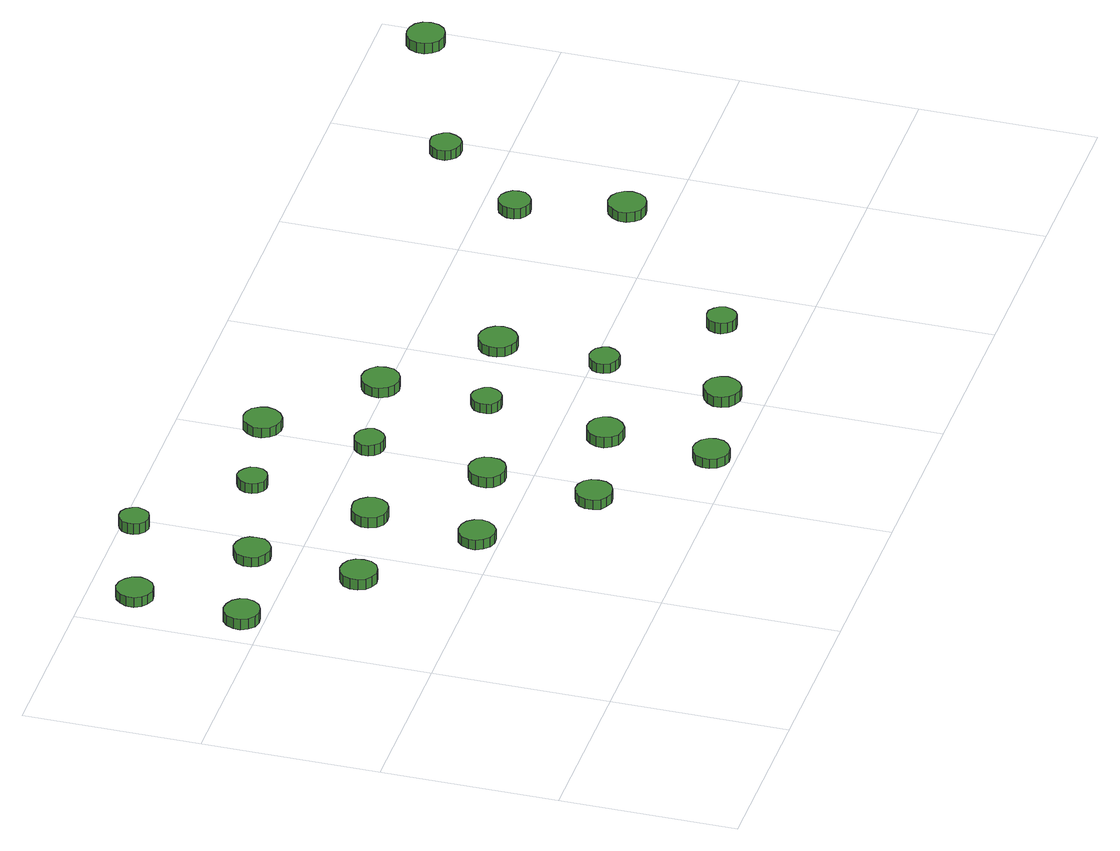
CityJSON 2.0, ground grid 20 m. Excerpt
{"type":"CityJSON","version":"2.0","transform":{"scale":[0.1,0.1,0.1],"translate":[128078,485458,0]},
"CityObjects":{
"tree1":{"type":"SolitaryVegetationObject","attributes":{"function":"something"},"geometry":[{"type":"MultiSurface","lod":"1","boundaries":[[[0,1,2,3,4,5,6,7,8,9,10,11,12,13,14]],[[15,16,17,18,19,20,21,22,23,24,25,26,27,28,29]],[[0,29,28,1]],[[1,28,27,2]],[[2,27,26,3]],[[3,26,25,4]],[[4,25,24,5]],[[5,24,23,6]],[[6,23,22,7]],[[7,22,21,8]],[[8,21,20,9]],[[9,20,19,10]],[[10,19,18,11]],[[11,18,17,12]],[[12,17,16,13]],[[13,16,15,14]],[[14,15,29,0]]]}]},
"tree2":{"type":"SolitaryVegetationObject","attributes":{"function":"something"},"geometry":[{"type":"MultiSurface","lod":"1","boundaries":[[[30,31,32,33,34,35,36,37,38,39,40,41,42,43,44]],[[45,46,47,48,49,50,51,52,53,54,55,56,57,58,59]],[[30,59,58,31]],[[31,58,57,32]],[[32,57,56,33]],[[33,56,55,34]],[[34,55,54,35]],[[35,54,53,36]],[[36,53,52,37]],[[37,52,51,38]],[[38,51,50,39]],[[39,50,49,40]],[[40,49,48,41]],[[41,48,47,42]],[[42,47,46,43]],[[43,46,45,44]],[[44,45,59,30]]]}]},
"tree3":{"type":"SolitaryVegetationObject","attributes":{"function":"something"},"geometry":[{"type":"MultiSurface","lod":"1","boundaries":[[[60,61,62,63,64,65,66,67,68,69,70,71,72,73,74]],[[75,76,77,78,79,80,81,82,83,84,85,86,87,88,89]],[[60,89,88,61]],[[61,88,87,62]],[[62,87,86,63]],[[63,86,85,64]],[[64,85,84,65]],[[65,84,83,66]],[[66,83,82,67]],[[67,82,81,68]],[[68,81,80,69]],[[69,80,79,70]],[[70,79,78,71]],[[71,78,77,72]],[[72,77,76,73]],[[73,76,75,74]],[[74,75,89,60]]]}]},
"tree4":{"type":"SolitaryVegetationObject","attributes":{"function":"something"},"geometry":[{"type":"MultiSurface","lod":"1","boundaries":[[[90,91,92,93,94,95,96,97,98,99,100,101,102,103,104]],[[105,106,107,108,109,110,111,112,113,114,115,116,117,118,119]],[[90,119,118,91]],[[91,118,117,92]],[[92,117,116,93]],[[93,116,115,94]],[[94,115,114,95]],[[95,114,113,96]],[[96,113,112,97]],[[97,112,111,98]],[[98,111,110,99]],[[99,110,109,100]],[[100,109,108,101]],[[101,108,107,102]],[[102,107,106,103]],[[103,106,105,104]],[[104,105,119,90]]]}]},
"tree5":{"type":"SolitaryVegetationObject","attributes":{"function":"something"},"geometry":[{"type":"MultiSurface","lod":"1","boundaries":[[[120,121,122,123,124,125,126,127,128,129,130,131,132,133,134]],[[135,136,137,138,139,140,141,142,143,144,145,146,147,148,149]],[[120,149,148,121]],[[121,148,147,122]],[[122,147,146,123]],[[123,146,145,124]],[[124,145,144,125]],[[125,144,143,126]],[[126,143,142,127]],[[127,142,141,128]],[[128,141,140,129]],[[129,140,139,130]],[[130,139,138,131]],[[131,138,137,132]],[[132,137,136,133]],[[133,136,135,134]],[[134,135,149,120]]]}]},
"tree6":{"type":"SolitaryVegetationObject","attributes":{"function":"something"},"geometry":[{"type":"MultiSurface","lod":"1","boundaries":[[[150,151,152,153,154,155,156,157,158,159,160,161,162,163,164]],[[165,166,167,168,169,170,171,172,173,174,175,176,177,178,179]],[[150,179,178,151]],[[151,178,177,152]],[[152,177,176,153]],[[153,176,175,154]],[[154,175,174,155]],[[155,174,173,156]],[[156,173,172,157]],[[157,172,171,158]],[[158,171,170,159]],[[159,170,169,160]],[[160,169,168,161]],[[161,168,167,162]],[[162,167,166,163]],[[163,166,165,164]],[[164,165,179,150]]]}]},
"tree7":{"type":"SolitaryVegetationObject","attributes":{"function":"something"},"geometry":[{"type":"MultiSurface","lod":"1","boundaries":[[[180,181,182,183,184,185,186,187,188,189,190,191,192,193,194]],[[195,196,197,198,199,200,201,202,203,204,205,206,207,208,209]],[[180,209,208,181]],[[181,208,207,182]],[[182,207,206,183]],[[183,206,205,184]],[[184,205,204,185]],[[185,204,203,186]],[[186,203,202,187]],[[187,202,201,188]],[[188,201,200,189]],[[189,200,199,190]],[[190,199,198,191]],[[191,198,197,192]],[[192,197,196,193]],[[193,196,195,194]],[[194,195,209,180]]]}]},
"tree8":{"type":"SolitaryVegetationObject","attributes":{"function":"something"},"geometry":[{"type":"MultiSurface","lod":"1","boundaries":[[[210,211,212,213,214,215,216,217,218,219,220,221,222,223,224]],[[225,226,227,228,229,230,231,232,233,234,235,236,237,238,239]],[[210,239,238,211]],[[211,238,237,212]],[[212,237,236,213]],[[213,236,235,214]],[[214,235,234,215]],[[215,234,233,216]],[[216,233,232,217]],[[217,232,231,218]],[[218,231,230,219]],[[219,230,229,220]],[[220,229,228,221]],[[221,228,227,222]],[[222,227,226,223]],[[223,226,225,224]],[[224,225,239,210]]]}]},
"tree9":{"type":"SolitaryVegetationObject","attributes":{"function":"something"},"geometry":[{"type":"MultiSurface","lod":"1","boundaries":[[[240,241,242,243,244,245,246,247,248,249,250,251,252,253,254]],[[255,256,257,258,259,260,261,262,263,264,265,266,267,268,269]],[[240,269,268,241]],[[241,268,267,242]],[[242,267,266,243]],[[243,266,265,244]],[[244,265,264,245]],[[245,264,263,246]],[[246,263,262,247]],[[247,262,261,248]],[[248,261,260,249]],[[249,260,259,250]],[[250,259,258,251]],[[251,258,257,252]],[[252,257,256,253]],[[253,256,255,254]],[[254,255,269,240]]]}]},
"tree10":{"type":"SolitaryVegetationObject","attributes":{"function":"something"},"geometry":[{"type":"MultiSurface","lod":"1","boundaries":[[[270,271,272,273,274,275,276,277,278,279,280,281,282,283,284]],[[285,286,287,288,289,290,291,292,293,294,295,296,297,298,299]],[[270,299,298,271]],[[271,298,297,272]],[[272,297,296,273]],[[273,296,295,274]],[[274,295,294,275]],[[275,294,293,276]],[[276,293,292,277]],[[277,292,291,278]],[[278,291,290,279]],[[279,290,289,280]],[[280,289,288,281]],[[281,288,287,282]],[[282,287,286,283]],[[283,286,285,284]],[[284,285,299,270]]]}]},
"tree11":{"type":"SolitaryVegetationObject","attributes":{"function":"something"},"geometry":[{"type":"MultiSurface","lod":"1","boundaries":[[[300,301,302,303,304,305,306,307,308,309,310,311,312,313,314]],[[315,316,317,318,319,320,321,322,323,324,325,326,327,328,329]],[[300,329,328,301]],[[301,328,327,302]],[[302,327,326,303]],[[303,326,325,304]],[[304,325,324,305]],[[305,324,323,306]],[[306,323,322,307]],[[307,322,321,308]],[[308,321,320,309]],[[309,320,319,310]],[[310,319,318,311]],[[311,318,317,312]],[[312,317,316,313]],[[313,316,315,314]],[[314,315,329,300]]]}]},
"tree12":{"type":"SolitaryVegetationObject","attributes":{"function":"something"},"geometry":[{"type":"MultiSurface","lod":"1","boundaries":[[[330,331,332,333,334,335,336,337,338,339,340,341,342,343,344]],[[345,346,347,348,349,350,351,352,353,354,355,356,357,358,359]],[[330,359,358,331]],[[331,358,357,332]],[[332,357,356,333]],[[333,356,355,334]],[[334,355,354,335]],[[335,354,353,336]],[[336,353,352,337]],[[337,352,351,338]],[[338,351,350,339]],[[339,350,349,340]],[[340,349,348,341]],[[341,348,347,342]],[[342,347,346,343]],[[343,346,345,344]],[[344,345,359,330]]]}]},
"tree13":{"type":"SolitaryVegetationObject","attributes":{"function":"something"},"geometry":[{"type":"MultiSurface","lod":"1","boundaries":[[[360,361,362,363,364,365,366,367,368,369,370,371,372,373,374]],[[375,376,377,378,379,380,381,382,383,384,385,386,387,388,389]],[[360,389,388,361]],[[361,388,387,362]],[[362,387,386,363]],[[363,386,385,364]],[[364,385,384,365]],[[365,384,383,366]],[[366,383,382,367]],[[367,382,381,368]],[[368,381,380,369]],[[369,380,379,370]],[[370,379,378,371]],[[371,378,377,372]],[[372,377,376,373]],[[373,376,375,374]],[[374,375,389,360]]]}]},
"tree14":{"type":"SolitaryVegetationObject","attributes":{"function":"something"},"geometry":[{"type":"MultiSurface","lod":"1","boundaries":[[[390,391,392,393,394,395,396,397,398,399,400,401,402,403,404]],[[405,406,407,408,409,410,411,412,413,414,415,416,417,418,419]],[[390,419,418,391]],[[391,418,417,392]],[[392,417,416,393]],[[393,416,415,394]],[[394,415,414,395]],[[395,414,413,396]],[[396,413,412,397]],[[397,412,411,398]],[[398,411,410,399]],[[399,410,409,400]],[[400,409,408,401]],[[401,408,407,402]],[[402,407,406,403]],[[403,406,405,404]],[[404,405,419,390]]]}]},
"tree15":{"type":"SolitaryVegetationObject","attributes":{"function":"something"},"geometry":[{"type":"MultiSurface","lod":"1","boundaries":[[[420,421,422,423,424,425,426,427,428,429,430,431,432,433,434]],[[435,436,437,438,439,440,441,442,443,444,445,446,447,448,449]],[[420,449,448,421]],[[421,448,447,422]],[[422,447,446,423]],[[423,446,445,424]],[[424,445,444,425]],[[425,444,443,426]],[[426,443,442,427]],[[427,442,441,428]],[[428,441,440,429]],[[429,440,439,430]],[[430,439,438,431]],[[431,438,437,432]],[[432,437,436,433]],[[433,436,435,434]],[[434,435,449,420]]]}]},
"tree16":{"type":"SolitaryVegetationObject","attributes":{"function":"something"},"geometry":[{"type":"MultiSurface","lod":"1","boundaries":[[[450,451,452,453,454,455,456,457,458,459,460,461,462,463,464]],[[465,466,467,468,469,470,471,472,473,474,475,476,477,478,479]],[[450,479,478,451]],[[451,478,477,452]],[[452,477,476,453]],[[453,476,475,454]],[[454,475,474,455]],[[455,474,473,456]],[[456,473,472,457]],[[457,472,471,458]],[[458,471,470,459]],[[459,470,469,460]],[[460,469,468,461]],[[461,468,467,462]],[[462,467,466,463]],[[463,466,465,464]],[[464,465,479,450]]]}]},
"tree17":{"type":"SolitaryVegetationObject","attributes":{"function":"something"},"geometry":[{"type":"MultiSurface","lod":"1","boundaries":[[[480,481,482,483,484,485,486,487,488,489,490,491,492,493,494]],[[495,496,497,498,499,500,501,502,503,504,505,506,507,508,509]],[[480,509,508,481]],[[481,508,507,482]],[[482,507,506,483]],[[483,506,505,484]],[[484,505,504,485]],[[485,504,503,486]],[[486,503,502,487]],[[487,502,501,488]],[[488,501,500,489]],[[489,500,499,490]],[[490,499,498,491]],[[491,498,497,492]],[[492,497,496,493]],[[493,496,495,494]],[[494,495,509,480]]]}]},
"tree18":{"type":"SolitaryVegetationObject","attributes":{"function":"something"},"geometry":[{"type":"MultiSurface","lod":"1","boundaries":[[[510,511,512,513,514,515,516,517,518,519,520,521,522,523,524]],[[525,526,527,528,529,530,531,532,533,534,535,536,537,538,539]],[[510,539,538,511]],[[511,538,537,512]],[[512,537,536,513]],[[513,536,535,514]],[[514,535,534,515]],[[515,534,533,516]],[[516,533,532,517]],[[517,532,531,518]],[[518,531,530,519]],[[519,530,529,520]],[[520,529,528,521]],[[521,528,527,522]],[[522,527,526,523]],[[523,526,525,524]],[[524,525,539,510]]]}]},
"tree19":{"type":"SolitaryVegetationObject","attributes":{"function":"something"},"geometry":[{"type":"MultiSurface","lod":"1","boundaries":[[[540,541,542,543,544,545,546,547,548,549,550,551,552,553,554]],[[555,556,557,558,559,560,561,562,563,564,565,566,567,568,569]],[[540,569,568,541]],[[541,568,567,542]],[[542,567,566,543]],[[543,566,565,544]],[[544,565,564,545]],[[545,564,563,546]],[[546,563,562,547]],[[547,562,561,548]],[[548,561,560,549]],[[549,560,559,550]],[[550,559,558,551]],[[551,558,557,552]],[[552,557,556,553]],[[553,556,555,554]],[[554,555,569,540]]]}]},
"tree20":{"type":"SolitaryVegetationObject","attributes":{"function":"something"},"geometry":[{"type":"MultiSurface","lod":"1","boundaries":[[[570,571,572,573,574,575,576,577,578,579,580,581,582,583,584]],[[585,586,587,588,589,590,591,592,593,594,595,596,597,598,599]],[[570,599,598,571]],[[571,598,597,572]],[[572,597,596,573]],[[573,596,595,574]],[[574,595,594,575]],[[575,594,593,576]],[[576,593,592,577]],[[577,592,591,578]],[[578,591,590,579]],[[579,590,589,580]],[[580,589,588,581]],[[581,588,587,582]],[[582,587,586,583]],[[583,586,585,584]],[[584,585,599,570]]]}]},
"tree21":{"type":"SolitaryVegetationObject","attributes":{"function":"something"},"geometry":[{"type":"MultiSurface","lod":"1","boundaries":[[[600,601,602,603,604,605,606,607,608,609,610,611,612,613,614]],[[615,616,617,618,619,620,621,622,623,624,625,626,627,628,629]],[[600,629,628,601]],[[601,628,627,602]],[[602,627,626,603]],[[603,626,625,604]],[[604,625,624,605]],[[605,624,623,606]],[[606,623,622,607]],[[607,622,621,608]],[[608,621,620,609]],[[609,620,619,610]],[[610,619,618,611]],[[611,618,617,612]],[[612,617,616,613]],[[613,616,615,614]],[[614,615,629,600]]]}]},
"tree22":{"type":"SolitaryVegetationObject","attributes":{"function":"something"},"geometry":[{"type":"MultiSurface","lod":"1","boundaries":[[[630,631,632,633,634,635,636,637,638,639,640,641,642,643,644]],[[645,646,647,648,649,650,651,652,653,654,655,656,657,658,659]],[[630,659,658,631]],[[631,658,657,632]],[[632,657,656,633]],[[633,656,655,634]],[[634,655,654,635]],[[635,654,653,636]],[[636,653,652,637]],[[637,652,651,638]],[[638,651,650,639]],[[639,650,649,640]],[[640,649,648,641]],[[641,648,647,642]],[[642,647,646,643]],[[643,646,645,644]],[[644,645,659,630]]]}]},
"tree23":{"type":"SolitaryVegetationObject","attributes":{"function":"something"},"geometry":[{"type":"MultiSurface","lod":"1","boundaries":[[[660,661,662,663,664,665,666,667,668,669,670,671,672,673,674]],[[675,676,677,678,679,680,681,682,683,684,685,686,687,688,689]],[[660,689,688,661]],[[661,688,687,662]],[[662,687,686,663]],[[663,686,685,664]],[[664,685,684,665]],[[665,684,683,666]],[[666,683,682,667]],[[667,682,681,668]],[[668,681,680,669]],[[669,680,679,670]],[[670,679,678,671]],[[671,678,677,672]],[[672,677,676,673]],[[673,676,675,674]],[[674,675,689,660]]]}]},
"tree24":{"type":"SolitaryVegetationObject","attributes":{"function":"something"},"geometry":[{"type":"MultiSurface","lod":"1","boundaries":[[[690,691,692,693,694,695,696,697,698,699,700,701,702,703,704]],[[705,706,707,708,709,710,711,712,713,714,715,716,717,718,719]],[[690,719,718,691]],[[691,718,717,692]],[[692,717,716,693]],[[693,716,715,694]],[[694,715,714,695]],[[695,714,713,696]],[[696,713,712,697]],[[697,712,711,698]],[[698,711,710,699]],[[699,710,709,700]],[[700,709,708,701]],[[701,708,707,702]],[[702,707,706,703]],[[703,706,705,704]],[[704,705,719,690]]]}]}
},
"vertices":[
[45,419,32],[43,427,32],[38,434,32],[30,438,32],[22,439,32],[14,437,32],[8,431,32],[4,423,32],[4,415,32],[8,407,32],[14,401,32],[22,399,32],[30,400,32],[38,404,32],[43,411,32],[43,411,19],[38,404,19],[30,400,19],[22,399,19],[14,401,19],[8,407,19],[4,415,19],[4,423,19],[8,431,19],[14,437,19],[22,439,19],[30,438,19],[38,434,19],[43,427,19],[45,419,19],
[51,540,34],[49,549,34],[44,555,34],[37,560,34],[28,561,34],[20,558,34],[14,552,34],[10,545,34],[10,536,34],[14,528,34],[20,523,34],[28,520,34],[37,521,34],[44,525,34],[49,532,34],[49,532,22],[44,525,22],[37,521,22],[28,520,22],[20,523,22],[14,528,22],[10,536,22],[10,545,22],[14,552,22],[20,558,22],[28,561,22],[37,560,22],[44,555,22],[49,549,22],[51,540,22],
[156,320,30],[155,329,30],[150,336,30],[142,340,30],[134,341,30],[126,338,30],[119,333,30],[116,325,30],[116,316,30],[119,308,30],[126,303,30],[134,300,30],[142,301,30],[150,305,30],[155,312,30],[155,312,17],[150,305,17],[142,301,17],[134,300,17],[126,303,17],[119,308,17],[116,316,17],[116,325,17],[119,333,17],[126,338,17],[134,341,17],[142,340,17],[150,336,17],[155,329,17],[156,320,17],
[163,442,32],[162,450,32],[157,457,32],[149,461,32],[141,462,32],[133,459,32],[126,454,32],[123,446,32],[123,437,32],[126,430,32],[133,424,32],[141,421,32],[149,422,32],[157,427,32],[162,433,32],[162,433,20],[157,427,20],[149,422,20],[141,421,20],[133,424,20],[126,430,20],[123,437,20],[123,446,20],[126,454,20],[133,459,20],[141,462,20],[149,461,20],[157,457,20],[162,450,20],[163,442,20],
[270,221,27],[268,229,27],[263,236,27],[256,240,27],[247,241,27],[239,239,27],[233,233,27],[229,225,27],[229,217,27],[233,209,27],[239,203,27],[247,200,27],[256,201,27],[263,206,27],[268,213,27],[268,213,15],[263,206,15],[256,201,15],[247,200,15],[239,203,15],[233,209,15],[229,217,15],[229,225,15],[233,233,15],[239,239,15],[247,241,15],[256,240,15],[263,236,15],[268,229,15],[270,221,15],
[181,580,34],[179,586,34],[175,592,34],[169,596,34],[162,596,34],[156,594,34],[150,589,34],[148,583,34],[148,576,34],[150,570,34],[156,565,34],[162,563,34],[169,564,34],[175,567,34],[179,573,34],[179,573,21],[175,567,21],[169,564,21],[162,563,21],[156,565,21],[150,570,21],[148,576,21],[148,583,21],[150,589,21],[156,594,21],[162,596,21],[169,596,21],[175,592,21],[179,586,21],[181,580,21],
[276,342,30],[274,350,30],[269,357,30],[262,362,30],[253,362,30],[245,360,30],[239,354,30],[235,346,30],[235,338,30],[239,330,30],[245,324,30],[253,322,30],[262,323,30],[269,327,30],[274,334,30],[274,334,17],[269,327,17],[262,323,17],[253,322,17],[245,324,17],[239,330,17],[235,338,17],[235,346,17],[239,354,17],[245,360,17],[253,362,17],[262,362,17],[269,357,17],[274,350,17],[276,342,17],
[382,122,25],[381,131,25],[376,138,25],[368,142,25],[360,143,25],[352,140,25],[345,134,25],[342,127,25],[342,118,25],[345,110,25],[352,105,25],[360,102,25],[368,103,25],[376,107,25],[381,114,25],[381,114,13],[376,107,13],[368,103,13],[360,102,13],[352,105,13],[345,110,13],[342,118,13],[342,127,13],[345,134,13],[352,140,13],[360,143,13],[368,142,13],[376,138,13],[381,131,13],[382,122,13],
[294,480,32],[293,487,32],[288,492,32],[282,496,32],[275,497,32],[269,494,32],[264,490,32],[261,483,32],[261,476,32],[264,470,32],[269,465,32],[275,463,32],[282,464,32],[288,467,32],[293,473,32],[293,473,20],[288,467,20],[282,464,20],[275,463,20],[269,465,20],[264,470,20],[261,476,20],[261,483,20],[264,490,20],[269,494,20],[275,497,20],[282,496,20],[288,492,20],[293,487,20],[294,480,20],
[388,244,28],[387,252,28],[382,259,28],[374,263,28],[366,264,28],[358,261,28],[351,256,28],[348,248,28],[348,239,28],[351,232,28],[358,226,28],[366,223,28],[374,224,28],[382,228,28],[387,235,28],[387,235,15],[382,228,15],[374,224,15],[366,223,15],[358,226,15],[351,232,15],[348,239,15],[348,248,15],[351,256,15],[358,261,15],[366,264,15],[374,263,15],[382,259,15],[387,252,15],[388,244,15],
[496,24,24],[494,32,24],[489,39,24],[481,43,24],[473,44,24],[465,41,24],[458,36,24],[455,28,24],[455,20,24],[458,12,24],[465,6,24],[473,3,24],[481,4,24],[489,9,24],[494,15,24],[494,15,12],[489,9,12],[481,4,12],[473,3,12],[465,6,12],[458,12,12],[455,20,12],[455,28,12],[458,36,12],[465,41,12],[473,44,12],[481,43,12],[489,39,12],[494,32,12],[496,24,12],
[407,381,28],[405,388,28],[401,394,28],[395,397,28],[388,398,28],[381,396,28],[376,391,28],[373,385,28],[373,378,28],[376,372,28],[381,367,28],[388,365,28],[395,365,28],[401,369,28],[405,375,28],[405,375,15],[401,369,15],[395,365,15],[388,365,15],[381,367,15],[376,372,15],[373,378,15],[373,385,15],[376,391,15],[381,396,15],[388,398,15],[395,397,15],[401,394,15],[405,388,15],[407,381,15],
[502,144,26],[500,152,26],[495,159,26],[487,163,26],[479,164,26],[471,162,26],[465,156,26],[461,148,26],[461,140,26],[465,132,26],[471,126,26],[479,124,26],[487,124,26],[495,129,26],[500,136,26],[500,136,13],[495,129,13],[487,124,13],[479,124,13],[471,126,13],[465,132,13],[461,140,13],[461,148,13],[465,156,13],[471,162,13],[479,164,13],[487,163,13],[495,159,13],[500,152,13],[502,144,13],
[417,503,27],[415,511,27],[410,519,27],[402,523,27],[394,524,27],[385,521,27],[379,515,27],[375,507,27],[375,498,27],[379,490,27],[385,484,27],[394,481,27],[402,482,27],[410,487,27],[415,494,27],[415,494,15],[410,487,15],[402,482,15],[394,481,15],[385,484,15],[379,490,15],[375,498,15],[375,507,15],[379,515,15],[385,521,15],[394,524,15],[402,523,15],[410,519,15],[415,511,15],[417,503,15],
[520,283,27],[518,290,27],[514,295,27],[508,299,27],[501,300,27],[495,297,27],[489,293,27],[487,286,27],[487,279,27],[489,273,27],[495,268,27],[501,266,27],[508,267,27],[514,270,27],[518,276,27],[518,276,15],[514,270,15],[508,267,15],[501,266,15],[495,268,15],[489,273,15],[487,279,15],[487,286,15],[489,293,15],[495,297,15],[501,300,15],[508,299,15],[514,295,15],[518,290,15],[520,283,15],
[615,45,24],[613,54,24],[608,61,24],[601,65,24],[592,66,24],[584,63,24],[578,57,24],[574,50,24],[574,41,24],[578,33,24],[584,28,24],[592,25,24],[601,26,24],[608,30,24],[613,37,24],[613,37,11],[608,30,11],[601,26,11],[592,25,11],[584,28,11],[578,33,11],[574,41,11],[574,50,11],[578,57,11],[584,63,11],[592,66,11],[601,65,11],[608,61,11],[613,54,11],[615,45,11],
[530,403,25],[529,412,25],[523,419,25],[516,423,25],[507,424,25],[498,421,25],[492,416,25],[488,407,25],[488,399,25],[492,390,25],[498,385,25],[507,382,25],[516,383,25],[523,387,25],[529,394,25],[529,394,13],[523,387,13],[516,383,13],[507,382,13],[498,385,13],[492,390,13],[488,399,13],[488,407,13],[492,416,13],[498,421,13],[507,424,13],[516,423,13],[523,419,13],[529,412,13],[530,403,13],
[632,183,26],[630,190,26],[626,196,26],[620,199,26],[613,200,26],[607,198,26],[601,193,26],[598,187,26],[598,180,26],[601,173,26],[607,169,26],[613,167,26],[620,167,26],[626,171,26],[630,176,26],[630,176,14],[626,171,14],[620,167,14],[613,167,14],[607,169,14],[601,173,14],[598,180,14],[598,187,14],[601,193,14],[607,198,14],[613,200,14],[620,199,14],[626,196,14],[630,190,14],[632,183,14],
[644,304,23],[642,313,23],[637,320,23],[629,325,23],[620,326,23],[612,323,23],[605,317,23],[602,309,23],[602,300,23],[605,292,23],[612,286,23],[620,283,23],[629,284,23],[637,289,23],[642,296,23],[642,296,11],[637,289,11],[629,284,11],[620,283,11],[612,286,11],[605,292,11],[602,300,11],[602,309,11],[605,317,11],[612,323,11],[620,326,11],[629,325,11],[637,320,11],[642,313,11],[644,304,11],
[745,85,24],[743,92,24],[739,97,24],[733,101,24],[726,101,24],[720,99,24],[715,95,24],[712,88,24],[712,81,24],[715,75,24],[720,70,24],[726,68,24],[733,69,24],[739,72,24],[743,78,24],[743,78,11],[739,72,11],[733,69,11],[726,68,11],[720,70,11],[715,75,11],[712,81,11],[712,88,11],[715,95,11],[720,99,11],[726,101,11],[733,101,11],[739,97,11],[743,92,11],[745,85,11],
[936,244,22],[934,253,22],[929,260,22],[922,264,22],[913,265,22],[904,262,22],[898,256,22],[894,248,22],[894,239,22],[898,231,22],[904,225,22],[913,223,22],[922,224,22],[929,228,22],[934,235,22],[934,235,10],[929,228,10],[922,224,10],[913,223,10],[904,225,10],[898,231,10],[894,239,10],[894,248,10],[898,256,10],[904,262,10],[913,265,10],[922,264,10],[929,260,10],[934,253,10],[936,244,10],
[902,361,23],[901,368,23],[896,374,23],[890,378,23],[882,379,23],[875,376,23],[870,371,23],[867,365,23],[867,357,23],[870,350,23],[875,346,23],[882,343,23],[890,344,23],[896,348,23],[901,354,23],[901,354,10],[896,348,10],[890,344,10],[882,343,10],[875,346,10],[870,350,10],[867,357,10],[867,365,10],[870,371,10],[875,376,10],[882,379,10],[890,378,10],[896,374,10],[901,368,10],[902,361,10],
[994,465,20],[992,472,20],[988,478,20],[982,482,20],[974,482,20],[967,480,20],[962,475,20],[959,469,20],[959,461,20],[962,455,20],[967,450,20],[974,448,20],[982,448,20],[988,452,20],[992,458,20],[992,458,8],[988,452,8],[982,448,8],[974,448,8],[967,450,8],[962,455,8],[959,461,8],[959,469,8],[962,475,8],[967,480,8],[974,482,8],[982,482,8],[988,478,8],[992,472,8],[994,465,8],
[1200,545,17],[1198,554,17],[1193,561,17],[1185,565,17],[1177,566,17],[1168,564,17],[1162,558,17],[1158,550,17],[1158,541,17],[1162,533,17],[1168,527,17],[1177,524,17],[1185,525,17],[1193,529,17],[1198,536,17],[1198,536,4],[1193,529,4],[1185,525,4],[1177,524,4],[1168,527,4],[1162,533,4],[1158,541,4],[1158,550,4],[1162,558,4],[1168,564,4],[1177,566,4],[1185,565,4],[1193,561,4],[1198,554,4],[1200,545,4]
]}
